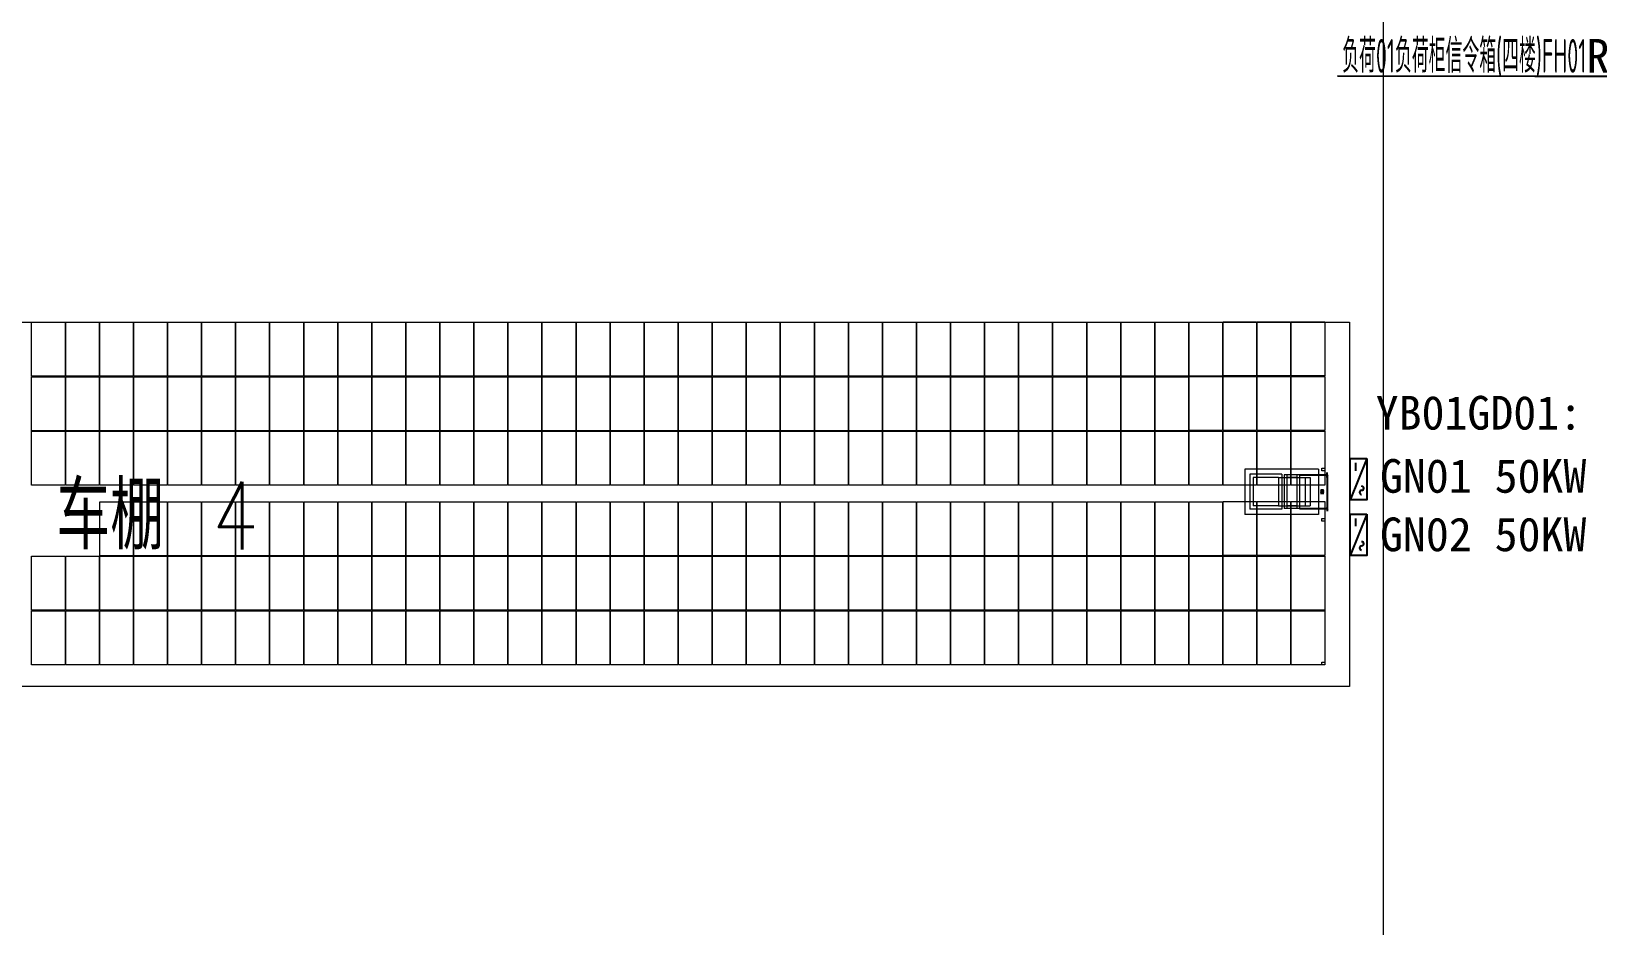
# Model space of a CAD drawing. Header units: millimetres. Extents: x 2511 to 152931, y 805 to 220503.
# Drawn here: x 45393 to 91862, y 164199 to 190731 of the extents above; entities that cross this region are included whole.
import ezdxf

# ---------------------------------------------------------------- set-up
doc = ezdxf.new("R2010")
doc.units = ezdxf.units.MM
for name, color, linetype in [('A-DOOR', 51, 'Continuous'), ('E_EQPT', 200, 'Continuous'), ('JMD', 6, 'Continuous'), ('PUB_TEXT', 7, 'Continuous'), ('汇流箱逆变器', 7, 'Continuous'), ('组件250', 5, 'Continuous')]:
    doc.layers.add(name, color=color, linetype=linetype)
doc.styles.add('_HZTXT', font='txt.shx', dxfattribs={"width": 0.8, "bigfont": 'hztxt.shx'})
doc.styles.add('DIM_FONT', font='SIMPLEX.shx', dxfattribs={"width": 0.3, "bigfont": 'GBCBIG.shx'})
doc.styles.get("Standard").update_dxf_attribs({"font": 'arial.ttf'})
doc.styles.add('系统图文字', font='tssdeng.shx', dxfattribs={"width": 0.5, "bigfont": 'hztxt.shx'})
doc.dimstyles.new('DIMN500', dxfattribs={"dimscale": 5, "dimtxt": 300, "dimasz": 1, "dimexe": 250, "dimexo": 300, "dimgap": 150, "dimtad": 1, "dimdec": 0, "dimdsep": 46, "dimtxsty": 'DIM_FONT', "dimblk": '_dimx', "dimcen": 2.5, "dimclrt": 7, "dimadec": 0, "dimazin": 0, "dimtfac": 1, "dimtdec": 0, "dimtix": 1, "dimtmove": 2, "dimatfit": 3, "dimldrblk": '_dimx', "dimfxl": 0, "dimarcsym": 0})
doc.dimstyles.new('ISO-25', dxfattribs={"dimtxt": 2.5, "dimasz": 2.5, "dimexe": 1.25, "dimexo": 0.625, "dimtad": 1, "dimtxsty": 'Standard', "dimcen": 2.5, "dimadec": 0, "dimazin": 0, "dimtfac": 1, "dimtmove": 0, "dimatfit": 3, "dimfxl": 0, "dimarcsym": 0})

# ---------------------------------------------------------------- blocks, each defined once
blk = doc.blocks.new('_dimx')
blk.add_line((-150, 0), (150, 0))
at = {"const_width": 50}
blk.add_lwpolyline([(-70, -70), (70, 70)], dxfattribs=at)
blk = doc.blocks.new('*D14')
at = {"layer": 'A-DOOR', "color": 2, "lineweight": -2, "transparency": 16777216}
for p, q in [((83018, 177570), (83845, 177570)), ((83840, 177570), (83840, 176571)), ((83018, 176570), (83845, 176570))]:
    blk.add_line(p, q, dxfattribs=at)
at = {"layer": 'Defpoints', "color": 0, "transparency": 16777216}
for p in [(83013, 177570), (83013, 176570), (83840, 176570)]:
    blk.add_point(p, dxfattribs=at)
at = {"layer": 'A-DOOR', "color": 2, "lineweight": -2, "transparency": 16777216, "xscale": 0.5, "yscale": 0.5, "zscale": 0.5}
for p, rotation in [((83840, 177570), 90), ((83840, 176570), 270)]:
    blk.add_blockref('_dimx', p, dxfattribs=dict(at, rotation=rotation))
at = {"layer": 'A-DOOR', "color": 7, "lineweight": 0, "transparency": 16777216, "insert": (83690, 177070), "char_height": 100, "attachment_point": 5, "rotation": 90, "style": 'DIM_FONT'}
blk.add_mtext('1000', dxfattribs=at)
blk = doc.blocks.new('huiliuxiang')
at = {"layer": 'E_EQPT'}
for p, q in [((3233230, -6063851), (3234480, -6064347)), ((3233366, -6064190), (3233601, -6064190))]:
    blk.add_line(p, q, dxfattribs=at)
blk.add_lwpolyline([(3233230, -6063851), (3234480, -6063851), (3234480, -6064347), (3233230, -6064347)], close=True, dxfattribs=at)
for centre, radius, start, end in [((3234128, -6064003), 63.2, 359.2131, 180.7869), ((3234255, -6064003), 63.6, 180.7812, 359.2188)]:
    blk.add_arc(centre, radius, start, end, dxfattribs=at)

msp = doc.modelspace()

# ---------------------------------------------------------------- linework, layer by layer
at = {"layer": 'A-DOOR', "color": 8, "linetype": 'ByBlock', "lineweight": 0}
msp.add_line((85494.08, 203661.59), (85494.08, 108161.59), dxfattribs=at)
at = {"layer": 'A-DOOR', "lineweight": 0, "transparency": 33554470}
for p, q in [((60533.43, 180477.81), (60553.43, 180477.81)), ((60533.43, 173537.8), (60553.43, 173537.8))]:
    msp.add_line(p, q, dxfattribs=at)
at = {"layer": 'A-DOOR', "lineweight": 0}
for p, q in [((81393.43, 177740.38), (81393.43, 176400.38)), ((83583.43, 177740.38), (81393.43, 177740.38)), ((83583.43, 177740.38), (83583.43, 177570.38)), ((83583.43, 177570.38), (83583.43, 176400.38)), ((83683.43, 177772.03), (83763.43, 177772.03)), ((83683.43, 177692.03), (83683.43, 177772.03)), ((83763.43, 177692.03), (83683.43, 177692.03)), ((83763.43, 177772.03), (83763.43, 177692.03)), ((83183.43, 177490.38), (83333.43, 177490.38)), ((83183.43, 176650.38), (83333.43, 176650.38)), ((83583.43, 176400.38), (81393.43, 176400.38)), ((83683.43, 176278.73), (83763.43, 176278.73)), ((83683.43, 176198.73), (83683.43, 176278.73)), ((83763.43, 176198.73), (83683.43, 176198.73)), ((83763.43, 176278.73), (83763.43, 176198.73))]:
    msp.add_line(p, q, dxfattribs=at)
at = {"layer": 'A-DOOR', "color": 2, "lineweight": 0, "ltscale": 0.01}
for p, q in [((82493.43, 177590.38), (81543.43, 177590.38)), ((81543.43, 177590.38), (81543.43, 176550.38)), ((82493.43, 177590.38), (82493.43, 176550.38)), ((82393.43, 177490.38), (81643.43, 177490.38)), ((81643.43, 177490.38), (81643.43, 176650.38)), ((82393.43, 177490.38), (82393.43, 176650.38)), ((82393.43, 177490.38), (83183.43, 177490.38)), ((82643.43, 177490.38), (82643.43, 176650.38)), ((82933.43, 177490.38), (82933.43, 176650.38)), ((83183.43, 177490.38), (83183.43, 176650.38)), ((83333.43, 177490.38), (83333.43, 176650.38)), ((82393.43, 176650.38), (81643.43, 176650.38)), ((82393.43, 176650.38), (83183.43, 176650.38)), ((82493.43, 176550.38), (81543.43, 176550.38))]:
    msp.add_line(p, q, dxfattribs=at)
at = {"layer": 'A-DOOR', "color": 3, "lineweight": 0}
for p, q in [((83013.43, 177570.38), (82563.43, 177570.38)), ((82563.43, 177570.38), (82563.43, 176570.38)), ((82643.43, 177570.38), (82643.43, 176570.38)), ((82933.43, 177570.38), (82933.43, 176570.38)), ((82933.43, 177570.38), (82933.43, 176570.38)), ((83013.43, 177570.38), (83013.43, 176570.38)), ((83013.43, 176570.38), (82563.43, 176570.38))]:
    msp.add_line(p, q, dxfattribs=at)
at = {"layer": 'A-DOOR', "color": 89, "lineweight": 0}
for p, q in [((82933.43, 177490.38), (82643.43, 177490.38)), ((82933.43, 176650.38), (82643.43, 176650.38))]:
    msp.add_line(p, q, dxfattribs=at)
at = {"layer": 'A-DOOR', "linetype": 'ByBlock', "lineweight": 0}
for p, q in [((60533.43, 176767.81), (60553.43, 176767.81)), ((83763.43, 173557.82), (83763.43, 173537.82)), ((83683.43, 172017.82), (83763.43, 172017.82)), ((83683.43, 171937.82), (83683.43, 172017.82)), ((83763.43, 171937.82), (83683.43, 171937.82)), ((83763.43, 172017.82), (83763.43, 171937.82))]:
    msp.add_line(p, q, dxfattribs=at)
at = {"layer": 'JMD', "color": 7, "linetype": 'Continuous', "lineweight": 0, "flags": 128}
msp.add_lwpolyline([(14103.44, 182097.77), (84504.41, 182097.77), (84504.41, 171289.78), (14103.44, 171289.78)], close=True, dxfattribs=at)
at = {"layer": '组件250', "color": 4, "lineweight": 0, "transparency": 33554470}
for points in [[(45403.44, 182097.79), (46393.44, 182097.79), (46393.44, 180497.79), (45403.44, 180497.79)], [(46413.44, 182097.8), (47403.44, 182097.8), (47403.44, 180497.8), (46413.44, 180497.8)], [(47423.44, 182097.8), (48413.44, 182097.8), (48413.44, 180497.8), (47423.44, 180497.8)], [(48433.44, 182097.8), (49423.44, 182097.8), (49423.44, 180497.8), (48433.44, 180497.8)], [(49443.44, 182097.8), (50433.44, 182097.8), (50433.44, 180497.8), (49443.44, 180497.8)], [(50453.44, 182097.8), (51443.44, 182097.8), (51443.44, 180497.8), (50453.44, 180497.8)], [(51463.44, 182097.8), (52453.44, 182097.8), (52453.44, 180497.8), (51463.44, 180497.8)], [(52473.44, 182097.8), (53463.44, 182097.8), (53463.44, 180497.8), (52473.44, 180497.8)], [(53483.44, 182097.8), (54473.44, 182097.8), (54473.44, 180497.8), (53483.44, 180497.8)], [(54493.44, 182097.8), (55483.44, 182097.8), (55483.44, 180497.8), (54493.44, 180497.8)], [(55503.44, 182097.8), (56493.44, 182097.8), (56493.44, 180497.8), (55503.44, 180497.8)], [(56513.44, 182097.8), (57503.44, 182097.8), (57503.44, 180497.8), (56513.44, 180497.8)], [(57523.44, 182097.81), (58513.44, 182097.81), (58513.44, 180497.81), (57523.44, 180497.81)], [(58533.44, 182097.81), (59523.44, 182097.81), (59523.44, 180497.81), (58533.44, 180497.81)], [(59543.43, 182097.81), (60533.43, 182097.81), (60533.43, 180497.81), (59543.43, 180497.81)], [(60553.43, 182097.81), (61543.43, 182097.81), (61543.43, 180497.81), (60553.43, 180497.81)], [(61563.43, 182097.81), (62553.43, 182097.81), (62553.43, 180497.81), (61563.43, 180497.81)], [(62573.43, 182097.81), (63563.43, 182097.81), (63563.43, 180497.81), (62573.43, 180497.81)], [(63583.43, 182097.81), (64573.43, 182097.81), (64573.43, 180497.81), (63583.43, 180497.81)], [(64593.43, 182097.81), (65583.43, 182097.81), (65583.43, 180497.81), (64593.43, 180497.81)], [(65603.43, 182097.81), (66593.43, 182097.81), (66593.43, 180497.81), (65603.43, 180497.81)], [(66613.43, 182097.81), (67603.43, 182097.81), (67603.43, 180497.81), (66613.43, 180497.81)], [(67623.43, 182097.81), (68613.43, 182097.81), (68613.43, 180497.81), (67623.43, 180497.81)], [(68633.43, 182097.81), (69623.43, 182097.81), (69623.43, 180497.81), (68633.43, 180497.81)], [(69643.43, 182097.81), (70633.43, 182097.81), (70633.43, 180497.81), (69643.43, 180497.81)], [(70653.43, 182097.82), (71643.43, 182097.82), (71643.43, 180497.82), (70653.43, 180497.82)], [(71663.43, 182097.82), (72653.43, 182097.82), (72653.43, 180497.82), (71663.43, 180497.82)], [(72673.43, 182097.82), (73663.43, 182097.82), (73663.43, 180497.82), (72673.43, 180497.82)], [(73683.43, 182097.82), (74673.43, 182097.82), (74673.43, 180497.82), (73683.43, 180497.82)], [(74693.43, 182097.82), (75683.43, 182097.82), (75683.43, 180497.82), (74693.43, 180497.82)], [(75703.43, 182097.82), (76693.43, 182097.82), (76693.43, 180497.82), (75703.43, 180497.82)], [(76713.43, 182097.82), (77703.43, 182097.82), (77703.43, 180497.82), (76713.43, 180497.82)], [(77723.43, 182097.82), (78713.43, 182097.82), (78713.43, 180497.82), (77723.43, 180497.82)], [(78733.43, 182097.82), (79723.43, 182097.82), (79723.43, 180497.82), (78733.43, 180497.82)], [(79743.43, 182097.82), (80733.43, 182097.82), (80733.43, 180497.82), (79743.43, 180497.82)], [(80753.43, 182107.82), (81743.43, 182107.82), (81743.43, 180507.82), (80753.43, 180507.82)], [(81763.43, 182107.82), (82753.43, 182107.82), (82753.43, 180507.82), (81763.43, 180507.82)], [(82773.43, 182107.82), (83763.43, 182107.82), (83763.43, 180507.82), (82773.43, 180507.82)], [(45403.44, 180477.79), (46393.44, 180477.79), (46393.44, 178877.79), (45403.44, 178877.79)], [(46413.44, 180477.8), (47403.44, 180477.8), (47403.44, 178877.8), (46413.44, 178877.8)], [(47423.44, 180477.8), (48413.44, 180477.8), (48413.44, 178877.8), (47423.44, 178877.8)], [(48433.44, 180477.8), (49423.44, 180477.8), (49423.44, 178877.8), (48433.44, 178877.8)], [(49443.44, 180477.8), (50433.44, 180477.8), (50433.44, 178877.8), (49443.44, 178877.8)], [(50453.44, 180477.8), (51443.44, 180477.8), (51443.44, 178877.8), (50453.44, 178877.8)], [(51463.44, 180477.8), (52453.44, 180477.8), (52453.44, 178877.8), (51463.44, 178877.8)], [(52473.44, 180477.8), (53463.44, 180477.8), (53463.44, 178877.8), (52473.44, 178877.8)], [(53483.44, 180477.8), (54473.44, 180477.8), (54473.44, 178877.8), (53483.44, 178877.8)], [(54493.44, 180477.8), (55483.44, 180477.8), (55483.44, 178877.8), (54493.44, 178877.8)], [(55503.44, 180477.8), (56493.44, 180477.8), (56493.44, 178877.8), (55503.44, 178877.8)], [(56513.44, 180477.8), (57503.44, 180477.8), (57503.44, 178877.8), (56513.44, 178877.8)], [(57523.44, 180477.81), (58513.44, 180477.81), (58513.44, 178877.81), (57523.44, 178877.81)], [(58533.44, 180477.81), (59523.44, 180477.81), (59523.44, 178877.81), (58533.44, 178877.81)], [(59543.43, 180477.81), (60533.43, 180477.81), (60533.43, 178877.81), (59543.43, 178877.81)], [(60553.43, 180477.81), (61543.43, 180477.81), (61543.43, 178877.81), (60553.43, 178877.81)], [(61563.43, 180477.81), (62553.43, 180477.81), (62553.43, 178877.81), (61563.43, 178877.81)], [(62573.43, 180477.81), (63563.43, 180477.81), (63563.43, 178877.81), (62573.43, 178877.81)], [(63583.43, 180477.81), (64573.43, 180477.81), (64573.43, 178877.81), (63583.43, 178877.81)], [(64593.43, 180477.81), (65583.43, 180477.81), (65583.43, 178877.81), (64593.43, 178877.81)], [(65603.43, 180477.81), (66593.43, 180477.81), (66593.43, 178877.81), (65603.43, 178877.81)], [(66613.43, 180477.81), (67603.43, 180477.81), (67603.43, 178877.81), (66613.43, 178877.81)], [(67623.43, 180477.81), (68613.43, 180477.81), (68613.43, 178877.81), (67623.43, 178877.81)], [(68633.43, 180477.81), (69623.43, 180477.81), (69623.43, 178877.81), (68633.43, 178877.81)], [(69643.43, 180477.81), (70633.43, 180477.81), (70633.43, 178877.81), (69643.43, 178877.81)], [(70653.43, 180477.82), (71643.43, 180477.82), (71643.43, 178877.82), (70653.43, 178877.82)], [(71663.43, 180477.82), (72653.43, 180477.82), (72653.43, 178877.82), (71663.43, 178877.82)], [(72673.43, 180477.82), (73663.43, 180477.82), (73663.43, 178877.82), (72673.43, 178877.82)], [(73683.43, 180477.82), (74673.43, 180477.82), (74673.43, 178877.82), (73683.43, 178877.82)], [(74693.43, 180477.82), (75683.43, 180477.82), (75683.43, 178877.82), (74693.43, 178877.82)], [(75703.43, 180477.82), (76693.43, 180477.82), (76693.43, 178877.82), (75703.43, 178877.82)], [(76713.43, 180477.82), (77703.43, 180477.82), (77703.43, 178877.82), (76713.43, 178877.82)], [(77723.43, 180477.82), (78713.43, 180477.82), (78713.43, 178877.82), (77723.43, 178877.82)], [(78733.43, 180477.82), (79723.43, 180477.82), (79723.43, 178877.82), (78733.43, 178877.82)], [(79743.43, 180487.82), (80733.43, 180487.82), (80733.43, 178887.82), (79743.43, 178887.82)], [(80753.43, 180487.82), (81743.43, 180487.82), (81743.43, 178887.82), (80753.43, 178887.82)], [(81763.43, 180487.82), (82753.43, 180487.82), (82753.43, 178887.82), (81763.43, 178887.82)], [(82773.43, 180487.82), (83763.43, 180487.82), (83763.43, 178887.82), (82773.43, 178887.82)], [(45403.44, 178867.79), (46393.44, 178867.79), (46393.44, 177267.79), (45403.44, 177267.79)], [(46413.44, 178867.79), (47403.44, 178867.79), (47403.44, 177267.79), (46413.44, 177267.79)], [(47423.44, 178867.8), (48413.44, 178867.8), (48413.44, 177267.8), (47423.44, 177267.8)], [(48433.44, 178867.8), (49423.44, 178867.8), (49423.44, 177267.8), (48433.44, 177267.8)], [(49443.44, 178867.8), (50433.44, 178867.8), (50433.44, 177267.8), (49443.44, 177267.8)], [(50453.44, 178867.8), (51443.44, 178867.8), (51443.44, 177267.8), (50453.44, 177267.8)], [(51463.44, 178867.8), (52453.44, 178867.8), (52453.44, 177267.8), (51463.44, 177267.8)], [(52473.44, 178867.8), (53463.44, 178867.8), (53463.44, 177267.8), (52473.44, 177267.8)], [(53483.44, 178867.8), (54473.44, 178867.8), (54473.44, 177267.8), (53483.44, 177267.8)], [(54493.44, 178867.8), (55483.44, 178867.8), (55483.44, 177267.8), (54493.44, 177267.8)], [(55503.44, 178867.8), (56493.44, 178867.8), (56493.44, 177267.8), (55503.44, 177267.8)], [(56513.44, 178867.8), (57503.44, 178867.8), (57503.44, 177267.8), (56513.44, 177267.8)], [(57523.44, 178867.8), (58513.44, 178867.8), (58513.44, 177267.8), (57523.44, 177267.8)], [(58533.44, 178867.81), (59523.44, 178867.81), (59523.44, 177267.81), (58533.44, 177267.81)], [(59543.43, 178867.8), (60533.43, 178867.8), (60533.43, 177267.8), (59543.43, 177267.8)], [(60553.43, 178867.8), (61543.43, 178867.8), (61543.43, 177267.8), (60553.43, 177267.8)], [(61563.43, 178867.81), (62553.43, 178867.81), (62553.43, 177267.81), (61563.43, 177267.81)], [(62573.43, 178867.81), (63563.43, 178867.81), (63563.43, 177267.81), (62573.43, 177267.81)], [(63583.43, 178867.81), (64573.43, 178867.81), (64573.43, 177267.81), (63583.43, 177267.81)], [(64593.43, 178867.81), (65583.43, 178867.81), (65583.43, 177267.81), (64593.43, 177267.81)], [(65603.43, 178867.81), (66593.43, 178867.81), (66593.43, 177267.81), (65603.43, 177267.81)], [(66613.43, 178867.81), (67603.43, 178867.81), (67603.43, 177267.81), (66613.43, 177267.81)], [(67623.43, 178867.81), (68613.43, 178867.81), (68613.43, 177267.81), (67623.43, 177267.81)], [(68633.43, 178867.81), (69623.43, 178867.81), (69623.43, 177267.81), (68633.43, 177267.81)], [(69643.43, 178867.81), (70633.43, 178867.81), (70633.43, 177267.81), (69643.43, 177267.81)], [(70653.43, 178867.81), (71643.43, 178867.81), (71643.43, 177267.81), (70653.43, 177267.81)], [(71663.43, 178867.82), (72653.43, 178867.82), (72653.43, 177267.82), (71663.43, 177267.82)], [(72673.43, 178867.82), (73663.43, 178867.82), (73663.43, 177267.82), (72673.43, 177267.82)], [(73683.43, 178867.82), (74673.43, 178867.82), (74673.43, 177267.82), (73683.43, 177267.82)], [(74693.43, 178867.82), (75683.43, 178867.82), (75683.43, 177267.82), (74693.43, 177267.82)], [(75703.43, 178867.82), (76693.43, 178867.82), (76693.43, 177267.82), (75703.43, 177267.82)], [(76713.43, 178867.82), (77703.43, 178867.82), (77703.43, 177267.82), (76713.43, 177267.82)], [(77723.43, 178867.82), (78713.43, 178867.82), (78713.43, 177267.82), (77723.43, 177267.82)], [(78733.43, 178867.82), (79723.43, 178867.82), (79723.43, 177267.82), (78733.43, 177267.82)], [(79743.43, 178867.82), (80733.43, 178867.82), (80733.43, 177267.82), (79743.43, 177267.82)], [(80753.43, 178867.82), (81743.43, 178867.82), (81743.43, 177267.82), (80753.43, 177267.82)], [(81763.43, 178867.82), (82753.43, 178867.82), (82753.43, 177267.82), (81763.43, 177267.82)], [(82773.43, 178867.82), (83763.43, 178867.82), (83763.43, 177267.82), (82773.43, 177267.82)], [(47423.44, 176767.8), (48413.44, 176767.8), (48413.44, 175167.8), (47423.44, 175167.8)], [(48433.44, 176767.8), (49423.44, 176767.8), (49423.44, 175167.8), (48433.44, 175167.8)], [(49443.44, 176767.8), (50433.44, 176767.8), (50433.44, 175167.8), (49443.44, 175167.8)], [(50453.44, 176767.8), (51443.44, 176767.8), (51443.44, 175167.8), (50453.44, 175167.8)], [(51463.44, 176767.8), (52453.44, 176767.8), (52453.44, 175167.8), (51463.44, 175167.8)], [(52473.44, 176767.8), (53463.44, 176767.8), (53463.44, 175167.8), (52473.44, 175167.8)], [(53483.44, 176767.8), (54473.44, 176767.8), (54473.44, 175167.8), (53483.44, 175167.8)], [(54493.44, 176767.8), (55483.44, 176767.8), (55483.44, 175167.8), (54493.44, 175167.8)], [(55503.44, 176767.8), (56493.44, 176767.8), (56493.44, 175167.8), (55503.44, 175167.8)], [(56513.44, 176767.8), (57503.44, 176767.8), (57503.44, 175167.8), (56513.44, 175167.8)], [(57523.44, 176767.81), (58513.44, 176767.81), (58513.44, 175167.81), (57523.44, 175167.81)], [(58533.44, 176767.81), (59523.44, 176767.81), (59523.44, 175167.81), (58533.44, 175167.81)], [(59543.43, 176767.81), (60533.43, 176767.81), (60533.43, 175167.81), (59543.43, 175167.81)], [(60553.43, 176767.81), (61543.43, 176767.81), (61543.43, 175167.81), (60553.43, 175167.81)], [(61563.43, 176767.81), (62553.43, 176767.81), (62553.43, 175167.81), (61563.43, 175167.81)], [(62573.43, 176767.81), (63563.43, 176767.81), (63563.43, 175167.81), (62573.43, 175167.81)], [(63583.43, 176767.81), (64573.43, 176767.81), (64573.43, 175167.81), (63583.43, 175167.81)], [(64593.43, 176767.81), (65583.43, 176767.81), (65583.43, 175167.81), (64593.43, 175167.81)], [(65603.43, 176767.81), (66593.43, 176767.81), (66593.43, 175167.81), (65603.43, 175167.81)], [(66613.43, 176767.81), (67603.43, 176767.81), (67603.43, 175167.81), (66613.43, 175167.81)], [(67623.43, 176767.81), (68613.43, 176767.81), (68613.43, 175167.81), (67623.43, 175167.81)], [(68633.43, 176767.81), (69623.43, 176767.81), (69623.43, 175167.81), (68633.43, 175167.81)], [(69643.43, 176767.81), (70633.43, 176767.81), (70633.43, 175167.81), (69643.43, 175167.81)], [(70653.43, 176767.82), (71643.43, 176767.82), (71643.43, 175167.82), (70653.43, 175167.82)], [(71663.43, 176767.82), (72653.43, 176767.82), (72653.43, 175167.82), (71663.43, 175167.82)], [(72673.43, 176767.82), (73663.43, 176767.82), (73663.43, 175167.82), (72673.43, 175167.82)], [(73683.43, 176767.82), (74673.43, 176767.82), (74673.43, 175167.82), (73683.43, 175167.82)], [(74693.43, 176767.82), (75683.43, 176767.82), (75683.43, 175167.82), (74693.43, 175167.82)], [(75703.43, 176767.82), (76693.43, 176767.82), (76693.43, 175167.82), (75703.43, 175167.82)], [(76713.43, 176767.82), (77703.43, 176767.82), (77703.43, 175167.82), (76713.43, 175167.82)], [(77723.43, 176767.82), (78713.43, 176767.82), (78713.43, 175167.82), (77723.43, 175167.82)], [(78733.43, 176767.82), (79723.43, 176767.82), (79723.43, 175167.82), (78733.43, 175167.82)], [(79743.43, 176767.82), (80733.43, 176767.82), (80733.43, 175167.82), (79743.43, 175167.82)], [(80753.43, 176777.82), (81743.43, 176777.82), (81743.43, 175177.82), (80753.43, 175177.82)], [(81763.43, 176777.82), (82753.43, 176777.82), (82753.43, 175177.82), (81763.43, 175177.82)], [(82773.43, 176777.82), (83763.43, 176777.82), (83763.43, 175177.82), (82773.43, 175177.82)], [(45403.44, 175157.79), (46393.44, 175157.79), (46393.44, 173557.79), (45403.44, 173557.79)], [(46413.44, 175157.79), (47403.44, 175157.79), (47403.44, 173557.79), (46413.44, 173557.79)], [(47423.44, 175157.8), (48413.44, 175157.8), (48413.44, 173557.8), (47423.44, 173557.8)], [(48433.44, 175157.8), (49423.44, 175157.8), (49423.44, 173557.8), (48433.44, 173557.8)], [(49443.44, 175157.8), (50433.44, 175157.8), (50433.44, 173557.8), (49443.44, 173557.8)], [(50453.44, 175157.8), (51443.44, 175157.8), (51443.44, 173557.8), (50453.44, 173557.8)], [(51463.44, 175157.8), (52453.44, 175157.8), (52453.44, 173557.8), (51463.44, 173557.8)], [(52473.44, 175157.8), (53463.44, 175157.8), (53463.44, 173557.8), (52473.44, 173557.8)], [(53483.44, 175157.8), (54473.44, 175157.8), (54473.44, 173557.8), (53483.44, 173557.8)], [(54493.44, 175157.8), (55483.44, 175157.8), (55483.44, 173557.8), (54493.44, 173557.8)], [(55503.44, 175157.8), (56493.44, 175157.8), (56493.44, 173557.8), (55503.44, 173557.8)], [(56513.44, 175157.8), (57503.44, 175157.8), (57503.44, 173557.8), (56513.44, 173557.8)], [(57523.44, 175157.8), (58513.44, 175157.8), (58513.44, 173557.8), (57523.44, 173557.8)], [(58533.44, 175157.81), (59523.44, 175157.81), (59523.44, 173557.81), (58533.44, 173557.81)], [(59543.43, 175157.8), (60533.43, 175157.8), (60533.43, 173557.8), (59543.43, 173557.8)], [(60553.43, 175157.8), (61543.43, 175157.8), (61543.43, 173557.8), (60553.43, 173557.8)], [(61563.43, 175157.81), (62553.43, 175157.81), (62553.43, 173557.81), (61563.43, 173557.81)], [(62573.43, 175157.81), (63563.43, 175157.81), (63563.43, 173557.81), (62573.43, 173557.81)], [(63583.43, 175157.81), (64573.43, 175157.81), (64573.43, 173557.81), (63583.43, 173557.81)], [(64593.43, 175157.81), (65583.43, 175157.81), (65583.43, 173557.81), (64593.43, 173557.81)], [(65603.43, 175157.81), (66593.43, 175157.81), (66593.43, 173557.81), (65603.43, 173557.81)], [(66613.43, 175157.81), (67603.43, 175157.81), (67603.43, 173557.81), (66613.43, 173557.81)], [(67623.43, 175157.81), (68613.43, 175157.81), (68613.43, 173557.81), (67623.43, 173557.81)], [(68633.43, 175157.81), (69623.43, 175157.81), (69623.43, 173557.81), (68633.43, 173557.81)], [(69643.43, 175157.81), (70633.43, 175157.81), (70633.43, 173557.81), (69643.43, 173557.81)], [(70653.43, 175157.81), (71643.43, 175157.81), (71643.43, 173557.81), (70653.43, 173557.81)], [(71663.43, 175157.82), (72653.43, 175157.82), (72653.43, 173557.82), (71663.43, 173557.82)], [(72673.43, 175157.82), (73663.43, 175157.82), (73663.43, 173557.82), (72673.43, 173557.82)], [(73683.43, 175157.82), (74673.43, 175157.82), (74673.43, 173557.82), (73683.43, 173557.82)], [(74693.43, 175157.82), (75683.43, 175157.82), (75683.43, 173557.82), (74693.43, 173557.82)], [(75703.43, 175157.82), (76693.43, 175157.82), (76693.43, 173557.82), (75703.43, 173557.82)], [(76713.43, 175157.82), (77703.43, 175157.82), (77703.43, 173557.82), (76713.43, 173557.82)], [(77723.43, 175157.82), (78713.43, 175157.82), (78713.43, 173557.82), (77723.43, 173557.82)], [(78733.43, 175157.82), (79723.43, 175157.82), (79723.43, 173557.82), (78733.43, 173557.82)], [(79743.43, 175157.82), (80733.43, 175157.82), (80733.43, 173557.82), (79743.43, 173557.82)], [(80753.43, 175157.82), (81743.43, 175157.82), (81743.43, 173557.82), (80753.43, 173557.82)], [(81763.43, 175157.82), (82753.43, 175157.82), (82753.43, 173557.82), (81763.43, 173557.82)], [(82773.43, 175157.82), (83763.43, 175157.82), (83763.43, 173557.82), (82773.43, 173557.82)], [(45403.44, 173537.79), (46393.44, 173537.79), (46393.44, 171937.79), (45403.44, 171937.79)], [(46413.44, 173537.79), (47403.44, 173537.79), (47403.44, 171937.79), (46413.44, 171937.79)], [(47423.44, 173537.8), (48413.44, 173537.8), (48413.44, 171937.8), (47423.44, 171937.8)], [(48433.44, 173537.8), (49423.44, 173537.8), (49423.44, 171937.8), (48433.44, 171937.8)], [(49443.44, 173537.8), (50433.44, 173537.8), (50433.44, 171937.8), (49443.44, 171937.8)], [(50453.44, 173537.8), (51443.44, 173537.8), (51443.44, 171937.8), (50453.44, 171937.8)], [(51463.44, 173537.8), (52453.44, 173537.8), (52453.44, 171937.8), (51463.44, 171937.8)], [(52473.44, 173537.8), (53463.44, 173537.8), (53463.44, 171937.8), (52473.44, 171937.8)], [(53483.44, 173537.8), (54473.44, 173537.8), (54473.44, 171937.8), (53483.44, 171937.8)], [(54493.44, 173537.8), (55483.44, 173537.8), (55483.44, 171937.8), (54493.44, 171937.8)], [(55503.44, 173537.8), (56493.44, 173537.8), (56493.44, 171937.8), (55503.44, 171937.8)], [(56513.44, 173537.8), (57503.44, 173537.8), (57503.44, 171937.8), (56513.44, 171937.8)], [(57523.44, 173537.8), (58513.44, 173537.8), (58513.44, 171937.8), (57523.44, 171937.8)], [(58533.44, 173537.81), (59523.44, 173537.81), (59523.44, 171937.81), (58533.44, 171937.81)], [(59543.43, 173537.8), (60533.43, 173537.8), (60533.43, 171937.8), (59543.43, 171937.8)], [(60553.43, 173537.8), (61543.43, 173537.8), (61543.43, 171937.8), (60553.43, 171937.8)], [(61563.43, 173537.81), (62553.43, 173537.81), (62553.43, 171937.81), (61563.43, 171937.81)], [(62573.43, 173537.81), (63563.43, 173537.81), (63563.43, 171937.81), (62573.43, 171937.81)], [(63583.43, 173537.81), (64573.43, 173537.81), (64573.43, 171937.81), (63583.43, 171937.81)], [(64593.43, 173537.81), (65583.43, 173537.81), (65583.43, 171937.81), (64593.43, 171937.81)], [(65603.43, 173537.81), (66593.43, 173537.81), (66593.43, 171937.81), (65603.43, 171937.81)], [(66613.43, 173537.81), (67603.43, 173537.81), (67603.43, 171937.81), (66613.43, 171937.81)], [(67623.43, 173537.81), (68613.43, 173537.81), (68613.43, 171937.81), (67623.43, 171937.81)], [(68633.43, 173537.81), (69623.43, 173537.81), (69623.43, 171937.81), (68633.43, 171937.81)], [(69643.43, 173537.81), (70633.43, 173537.81), (70633.43, 171937.81), (69643.43, 171937.81)], [(70653.43, 173537.81), (71643.43, 173537.81), (71643.43, 171937.81), (70653.43, 171937.81)], [(71663.43, 173537.82), (72653.43, 173537.82), (72653.43, 171937.82), (71663.43, 171937.82)], [(72673.43, 173537.82), (73663.43, 173537.82), (73663.43, 171937.82), (72673.43, 171937.82)], [(73683.43, 173537.82), (74673.43, 173537.82), (74673.43, 171937.82), (73683.43, 171937.82)], [(74693.43, 173537.82), (75683.43, 173537.82), (75683.43, 171937.82), (74693.43, 171937.82)], [(75703.43, 173537.82), (76693.43, 173537.82), (76693.43, 171937.82), (75703.43, 171937.82)], [(76713.43, 173537.82), (77703.43, 173537.82), (77703.43, 171937.82), (76713.43, 171937.82)], [(77723.43, 173537.82), (78713.43, 173537.82), (78713.43, 171937.82), (77723.43, 171937.82)], [(78733.43, 173537.82), (79723.43, 173537.82), (79723.43, 171937.82), (78733.43, 171937.82)], [(79743.43, 173537.82), (80733.43, 173537.82), (80733.43, 171937.82), (79743.43, 171937.82)], [(80753.43, 173537.82), (81743.43, 173537.82), (81743.43, 171937.82), (80753.43, 171937.82)], [(81763.43, 173537.82), (82753.43, 173537.82), (82753.43, 171937.82), (81763.43, 171937.82)], [(82773.43, 173537.82), (83763.43, 173537.82), (83763.43, 171937.82), (82773.43, 171937.82)]]:
    msp.add_lwpolyline(points, close=True, dxfattribs=at)

# ---------------------------------------------------------------- block references
at = {"layer": '汇流箱逆变器', "linetype": 'Continuous', "lineweight": 0, "xscale": 0.9834211684281601, "yscale": 0.9834211684281601, "zscale": 0.9834211684281601, "rotation": 270}
for p in [(6048329.4, 3357687.18), (6048329.4, 3356037.91)]:
    msp.add_blockref('huiliuxiang', p, dxfattribs=at)

# ---------------------------------------------------------------- texts
at = {"color": 1, "lineweight": 15, "char_height": 1000, "attachment_point": 1, "style": '系统图文字'}
for s, insert, width in [('负荷01负荷柜信令箱(四楼)FH01{\\fSimHei|b0|i0|c134|p49;\\W1;R2}', (84284.25, 190502.8), 9512.0104), ('{\\fSimHei|b0|i0|c134|p49;\\W1;YB01GD01:}', (85277.26, 179915.91), 7612.945), ('{\\fSimHei|b0|i0|c134|p49;\\W1;GN01 50KW}', (85405.11, 178041.59), 10106.4679), ('{\\fSimHei|b0|i0|c134|p49;\\W1;GN02 50KW}', (85405.11, 176308.09), 9686.5382)]:
    msp.add_mtext(s, dxfattribs=dict(at, insert=insert, width=width))
at = {"layer": 'PUB_TEXT', "lineweight": 0, "style": '_HZTXT', "width": 0.8}
msp.add_text('车棚 4', height=2000, dxfattribs=at).set_placement((46131.66, 175361.09))

# ---------------------------------------------------------------- dimensions: what is measured, and where the dimension line sits
at = {"layer": 'A-DOOR', "lineweight": 0}
dim = msp.add_linear_dim(base=(83839.57, 176570.38), p1=(83013.43, 177570.38), p2=(83013.43, 176570.38), angle=90, dimstyle='DIMN500', override={"dimtxt": 20, "dimasz": 0.1, "dimexe": 1, "dimexo": 1, "dimgap": 20, "dimtoh": 1, "dimdec": 1, "dimcen": 1, "dimclrd": 2, "dimclre": 2, "dimtdec": 1}, dxfattribs=at)
dim.commit()
dim.dimension.update_dxf_attribs({"geometry": '*D14', "text_midpoint": (83689.57, 177070.38)})

# ---------------------------------------------------------------- leaders
at = {"color": 3}
msp.add_leader([(84146.46, 189412.43), (90002.43, 189400.96), (94594.08, 189400.96)], dimstyle='ISO-25', override={"dimtad": 0}, dxfattribs=at)

doc.saveas('drawing.dxf')
